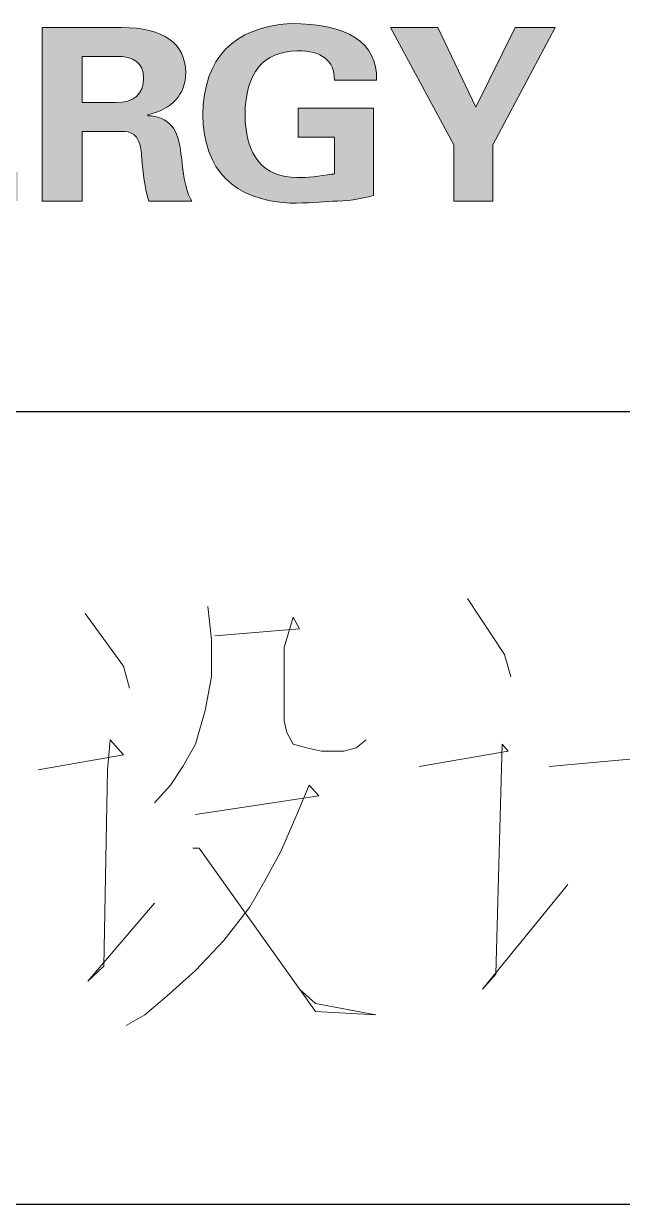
# Model space of a CAD drawing. Extents: x -93062 to 326984, y -142534 to 91021.
# Drawn here: x 104697 to 105225, y -119351 to -118308 of the extents above; entities that cross this region are included whole.
import ezdxf
from ezdxf.enums import TextEntityAlignment as Align

# ---------------------------------------------------------------- set-up
doc = ezdxf.new("R2010")
doc.units = 0
doc.header["$LTSCALE"] = 1000
doc.header["$MEASUREMENT"] = 0
doc.layers.get('0').update_dxf_attribs({"color": 8})
doc.styles.add('TK', font='GEDITXT.SHX', dxfattribs={"width": 0.85, "height": 3.5, "bigfont": 'DXT.SHX'})

# ---------------------------------------------------------------- blocks, each defined once
blk = doc.blocks.new('GEDI_TQ_2012')
at = {"color": 2}
for p, q in [((0, 28), (-180, 28)), ((-90, 21), (-180, 21))]:
    blk.add_line(p, q, dxfattribs=at)
at = {"color": 7, "lineweight": 0}
for points in [[(-129.521, 26.351), (-129.302, 26.022), (-129.192, 25.857), (-129.137, 25.661)], [(-132.893, 26.218), (-132.556, 25.755), (-132.501, 25.559)], [(-131.811, 26.28), (-131.78, 25.99), (-131.78, 25.661), (-131.835, 25.363), (-131.921, 25.065), (-132.031, 24.869), (-132.14, 24.704), (-132.282, 24.547)], [(-131.748, 26.022), (-131.003, 26.084), (-131.058, 26.186), (-131.137, 25.92), (-131.137, 25.692), (-131.137, 25.496), (-131.137, 25.269), (-131.113, 25.167), (-131.058, 25.065), (-130.941, 25.033), (-130.807, 25.002), (-130.611, 25.002), (-130.501, 25.033), (-130.415, 25.104)], [(-133.309, 24.837), (-132.556, 24.971), (-132.674, 25.104), (-132.697, 24.837), (-132.729, 23.104), (-132.87, 22.971), (-132.282, 23.661)], [(-129.945, 24.869), (-129.16, 25.002), (-129.215, 25.065), (-129.27, 23.034), (-129.388, 22.9), (-128.635, 23.826)], [(-128.8, 24.869), (-126.988, 25.033), (-127.098, 25.065), (-127.325, 25.002)], [(-131.921, 24.445), (-130.831, 24.61), (-130.917, 24.704), (-131.027, 24.445), (-131.168, 24.116), (-131.309, 23.857), (-131.442, 23.622), (-131.67, 23.332), (-131.921, 23.065), (-132.172, 22.838), (-132.368, 22.673), (-132.532, 22.579)], [(-131.944, 24.147), (-131.889, 24.147), (-130.862, 22.704), (-130.329, 22.673), (-130.862, 22.775), (-131.003, 22.9)]]:
    blk.add_lwpolyline(points, dxfattribs=at)
blk = doc.blocks.new('LOGO_CEEC_2014')
h = blk.add_hatch(color=256)
h.paths.add_polyline_path([(50.36, 2.359), (49.801, 3.396), (50.218, 3.396), (50.555, 2.691), (50.9, 3.396), (51.255, 3.396), (50.705, 2.359), (50.705, 1.861), (50.36, 1.861)])
edge = h.paths.add_edge_path()
edge.add_spline(control_points=[(48.987, 2.425), (48.987, 2.425), (48.987, 2.682), (48.987, 2.682), (48.987, 2.682), (49.652, 2.682), (49.652, 2.682), (49.652, 2.682), (49.652, 1.911), (49.652, 1.911), (49.533, 1.878), (49.412, 1.861), (49.288, 1.861), (49.194, 1.85), (49.069, 1.844), (48.916, 1.844), (48.413, 1.872), (48.156, 2.132), (48.144, 2.624), (48.156, 3.128), (48.413, 3.396), (48.916, 3.429), (49.43, 3.429), (49.684, 3.263), (49.678, 2.931), (49.678, 2.931), (49.306, 2.931), (49.306, 2.931), (49.306, 3.103), (49.196, 3.189), (48.978, 3.189), (48.676, 3.183), (48.522, 2.995), (48.517, 2.624), (48.522, 2.259), (48.676, 2.074), (48.978, 2.069), (49.066, 2.069), (49.17, 2.08), (49.288, 2.102), (49.282, 2.096), (49.288, 2.096), (49.306, 2.102), (49.306, 2.102), (49.306, 2.425), (49.306, 2.425), (49.306, 2.425), (48.987, 2.425), (48.987, 2.425)], knot_values=[0, 0, 0, 0, 1, 1, 1, 2, 2, 2, 3, 3, 3, 4, 4, 4, 5, 5, 5, 6, 6, 6, 7, 7, 7, 8, 8, 8, 9, 9, 9, 10, 10, 10, 11, 11, 11, 12, 12, 12, 13, 13, 13, 14, 14, 14, 15, 15, 15, 16, 16, 16, 16], degree=3, periodic=0)
edge = h.paths.add_edge_path(flags=16)
edge.add_spline(control_points=[(47.081, 2.732), (47.081, 2.732), (47.374, 2.732), (47.374, 2.732), (47.539, 2.732), (47.622, 2.804), (47.622, 2.948), (47.622, 3.081), (47.539, 3.144), (47.374, 3.139), (47.374, 3.139), (47.081, 3.139), (47.081, 3.139), (47.081, 3.139), (47.081, 2.732), (47.081, 2.732)], knot_values=[0, 0, 0, 0, 1, 1, 1, 2, 2, 2, 3, 3, 3, 4, 4, 4, 5, 5, 5, 5], degree=3, periodic=0)
edge = h.paths.add_edge_path()
edge.add_spline(control_points=[(47.081, 1.861), (47.081, 1.861), (46.727, 1.861), (46.727, 1.861), (46.727, 1.861), (46.727, 3.396), (46.727, 3.396), (46.727, 3.396), (47.427, 3.396), (47.427, 3.396), (47.8, 3.39), (47.989, 3.258), (47.995, 2.998), (47.989, 2.799), (47.876, 2.674), (47.658, 2.624), (47.658, 2.624), (47.658, 2.616), (47.658, 2.616), (47.841, 2.611), (47.938, 2.497), (47.95, 2.276), (47.956, 2.254), (47.959, 2.237), (47.959, 2.226), (47.977, 2.044), (48.006, 1.922), (48.048, 1.861), (48.048, 1.861), (47.667, 1.861), (47.667, 1.861), (47.631, 1.994), (47.61, 2.132), (47.605, 2.276), (47.593, 2.409), (47.543, 2.475), (47.454, 2.475), (47.454, 2.475), (47.081, 2.475), (47.081, 2.475), (47.081, 2.475), (47.081, 1.861), (47.081, 1.861)], knot_values=[0, 0, 0, 0, 1, 1, 1, 2, 2, 2, 3, 3, 3, 4, 4, 4, 5, 5, 5, 6, 6, 6, 7, 7, 7, 8, 8, 8, 9, 9, 9, 10, 10, 10, 11, 11, 11, 12, 12, 12, 13, 13, 13, 14, 14, 14, 14], degree=3, periodic=0)
h.paths.add_polyline_path([(45.389, 3.396), (46.488, 3.396), (46.488, 3.139), (45.744, 3.139), (45.744, 2.782), (46.435, 2.782), (46.435, 2.525), (45.744, 2.525), (45.744, 2.118), (46.515, 2.118), (46.515, 1.861), (45.389, 1.861)])
h.paths.add_polyline_path([(44.663, 1.861), (44.025, 3.139), (44.016, 3.131), (44.016, 1.861), (43.688, 1.861), (43.688, 3.396), (44.211, 3.396), (44.832, 2.185), (44.841, 2.193), (44.841, 3.396), (45.169, 3.396), (45.169, 1.861)])
h.paths.add_polyline_path([(42.333, 3.396), (43.432, 3.396), (43.432, 3.139), (42.687, 3.139), (42.687, 2.782), (43.379, 2.782), (43.379, 2.525), (42.687, 2.525), (42.687, 2.118), (43.459, 2.118), (43.459, 1.861), (42.333, 1.861)])
at = {"lineweight": 0}
blk.add_lwpolyline([(50.36, 2.359), (49.801, 3.396), (50.218, 3.396), (50.555, 2.691), (50.9, 3.396), (51.255, 3.396), (50.705, 2.359), (50.705, 1.861), (50.36, 1.861), (50.36, 2.359)], dxfattribs=at)
for points, knots in [([(47.081, 1.861), (47.081, 1.861), (46.727, 1.861), (46.727, 1.861), (46.727, 1.861), (46.727, 3.396), (46.727, 3.396), (46.727, 3.396), (47.427, 3.396), (47.427, 3.396), (47.8, 3.39), (47.989, 3.258), (47.995, 2.998), (47.989, 2.799), (47.876, 2.674), (47.658, 2.624), (47.658, 2.624), (47.658, 2.616), (47.658, 2.616), (47.841, 2.611), (47.938, 2.497), (47.95, 2.276), (47.956, 2.254), (47.959, 2.237), (47.959, 2.226), (47.977, 2.044), (48.006, 1.922), (48.048, 1.861), (48.048, 1.861), (47.667, 1.861), (47.667, 1.861), (47.631, 1.994), (47.61, 2.132), (47.605, 2.276), (47.593, 2.409), (47.543, 2.475), (47.454, 2.475), (47.454, 2.475), (47.081, 2.475), (47.081, 2.475), (47.081, 2.475), (47.081, 1.861), (47.081, 1.861)], [0, 0, 0, 0, 1, 1, 1, 2, 2, 2, 3, 3, 3, 4, 4, 4, 5, 5, 5, 6, 6, 6, 7, 7, 7, 8, 8, 8, 9, 9, 9, 10, 10, 10, 11, 11, 11, 12, 12, 12, 13, 13, 13, 14, 14, 14, 14]), ([(48.987, 2.425), (48.987, 2.425), (48.987, 2.682), (48.987, 2.682), (48.987, 2.682), (49.652, 2.682), (49.652, 2.682), (49.652, 2.682), (49.652, 1.911), (49.652, 1.911), (49.533, 1.878), (49.412, 1.861), (49.288, 1.861), (49.194, 1.85), (49.069, 1.844), (48.916, 1.844), (48.413, 1.872), (48.156, 2.132), (48.144, 2.624), (48.156, 3.128), (48.413, 3.396), (48.916, 3.429), (49.43, 3.429), (49.684, 3.263), (49.678, 2.931), (49.678, 2.931), (49.306, 2.931), (49.306, 2.931), (49.306, 3.103), (49.196, 3.189), (48.978, 3.189), (48.676, 3.183), (48.522, 2.995), (48.517, 2.624), (48.522, 2.259), (48.676, 2.074), (48.978, 2.069), (49.066, 2.069), (49.17, 2.08), (49.288, 2.102), (49.282, 2.096), (49.288, 2.096), (49.306, 2.102), (49.306, 2.102), (49.306, 2.425), (49.306, 2.425), (49.306, 2.425), (48.987, 2.425), (48.987, 2.425)], [0, 0, 0, 0, 1, 1, 1, 2, 2, 2, 3, 3, 3, 4, 4, 4, 5, 5, 5, 6, 6, 6, 7, 7, 7, 8, 8, 8, 9, 9, 9, 10, 10, 10, 11, 11, 11, 12, 12, 12, 13, 13, 13, 14, 14, 14, 15, 15, 15, 16, 16, 16, 16]), ([(47.081, 2.732), (47.081, 2.732), (47.374, 2.732), (47.374, 2.732), (47.539, 2.732), (47.622, 2.804), (47.622, 2.948), (47.622, 3.081), (47.539, 3.144), (47.374, 3.139), (47.374, 3.139), (47.081, 3.139), (47.081, 3.139), (47.081, 3.139), (47.081, 2.732), (47.081, 2.732)], [0, 0, 0, 0, 1, 1, 1, 2, 2, 2, 3, 3, 3, 4, 4, 4, 5, 5, 5, 5])]:
    blk.add_open_spline(points, degree=3, knots=knots, dxfattribs=at)
blk = doc.blocks.new('A$C67E35CD0')
for name, p in [('GEDI_TQ_2012', (831, 10)), ('LOGO_CEEC_2014', (651, 38))]:
    blk.add_blockref(name, p)
at = {"style": 'TK', "width": 0.85}
for tag, height, p in [('PROJECTNAME', 4.75, (776, 44)), ('PHASE', 4, (818, 44)), ('DRAWINGNAME', 4.75, (786, 31))]:
    blk.add_attdef(tag, text='', height=height, dxfattribs=at).set_placement(p, align=Align.MIDDLE_CENTER)
for tag, p, height in [('APPROVE', (663, 32.75), 3.5), ('DESIGN', (708, 32.75), 3.5), ('REVIEW1', (663, 25.75), 3.5), ('DRAW', (708, 25.75), 3.5), ('DRAWINGNUMBER', (758, 18.5), 4), ('REVIEW2', (663, 18.75), 3.5), ('PROPORTION', (708, 18.75), 3.5), ('CHECK', (663, 11.75), 3.5), ('DATE', (708, 11.75), 3.5), ('VERSION', (824, 11.75), 3.5)]:
    blk.add_attdef(tag, p, '', height=height, dxfattribs=at)
blk = doc.blocks.new('afefqwer')
at = {"xscale": 100, "yscale": 100, "zscale": 100}
blk.add_blockref('A$C67E35CD0', (-84100, 0), dxfattribs=at)

msp = doc.modelspace()

# ---------------------------------------------------------------- block references
msp.add_blockref('afefqwer', (119040.5, -122451))

doc.saveas('drawing.dxf')
